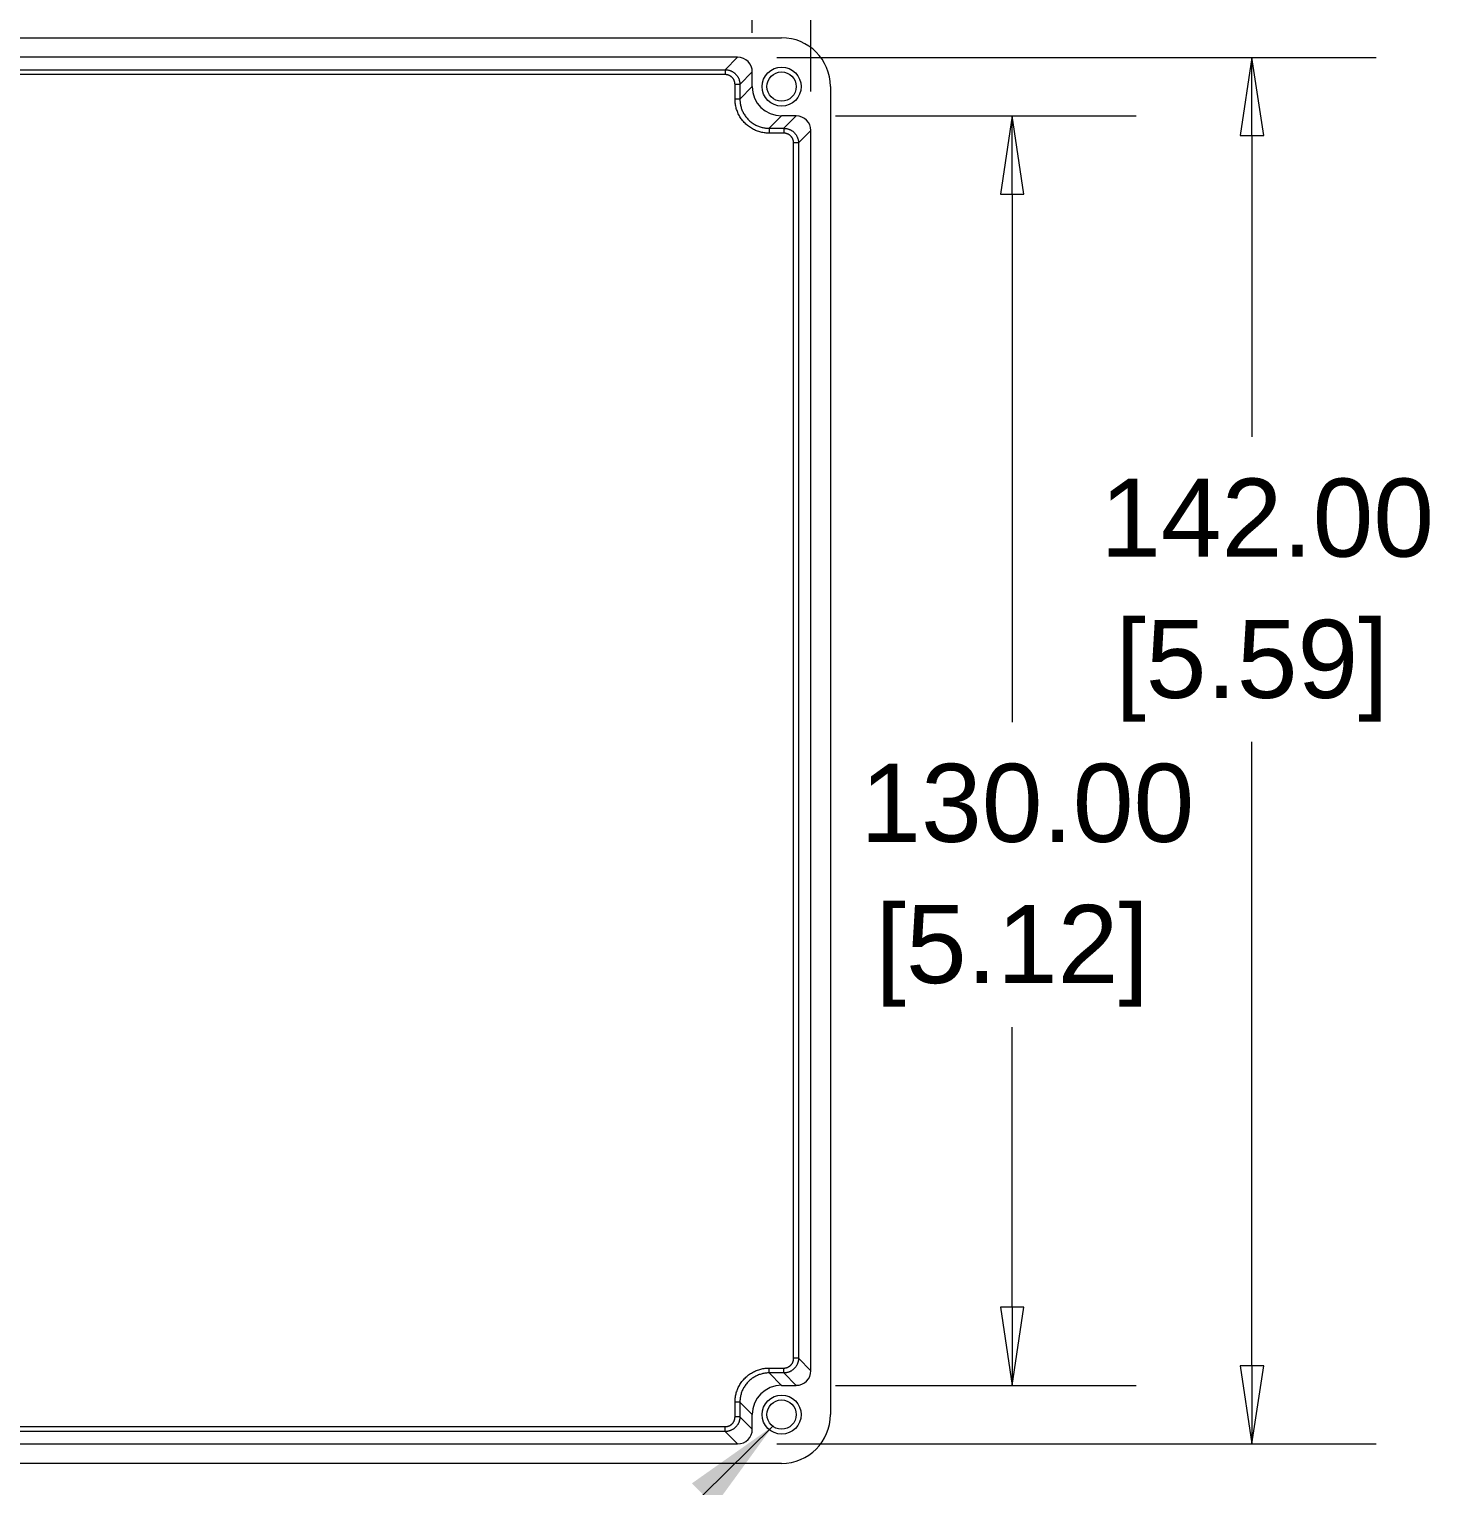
# Model space of a CAD drawing. Header units: millimetres. Extents: x 14 to 1104, y 14 to 850.
# Drawn here: x 248.7 to 392.1, y 110.3 to 259.5 of the extents above; entities that cross this region are included whole.
import ezdxf

# ---------------------------------------------------------------- set-up
doc = ezdxf.new("R2010")
doc.units = ezdxf.units.MM
doc.header["$LTSCALE"] = 4
doc.layers.get('0').update_dxf_attribs({"lineweight": 25})
for name, color, linetype, lineweight in [('Dimension (ANSI)', 7, 'Continuous', 9), ('Symbol (ANSI)', 7, 'Continuous', 9), ('Visible (ANSI)', 7, 'Continuous', 9), ('Visible Narrow (ANSI)', 7, 'Continuous', 9)]:
    doc.layers.add(name, color=color, linetype=linetype, lineweight=lineweight)
doc.styles.add('Note Text (ANSI)', font='arial.ttf')
doc.dimstyles.new('Default - mm (ANSI)', dxfattribs={"dimscale": 4, "dimtxt": 2, "dimasz": 2, "dimexe": 3.175, "dimexo": 1, "dimgap": 0.8, "dimtad": 0, "dimtih": 1, "dimtoh": 1, "dimrnd": 1e-08, "dimzin": 4, "dimdsep": 46, "dimtxsty": 'Note Text (ANSI)', "dimblk": 'Filled-1', "dimcen": 0.09, "dimdle": 10, "dimclrd": 256, "dimclre": 256, "dimclrt": 256, "dimadec": 1, "dimazin": 0, "dimtfac": 1.524, "dimtofl": 0, "dimtmove": 0, "dimatfit": 3, "dimfxl": 1, "dimtolj": 1, "dimtzin": 0, "dimlwd": -1, "dimlwe": -1, "dimarcsym": 0})
doc.dimstyles.new('Default - mm (ANSI)$7', dxfattribs={"dimscale": 4, "dimtxt": 2, "dimasz": 2.5, "dimexe": 3.175, "dimexo": 1, "dimgap": 0.8, "dimtad": 0, "dimtih": 1, "dimtoh": 1, "dimrnd": 1e-08, "dimzin": 4, "dimdsep": 46, "dimtxsty": 'Note Text (ANSI)', "dimblk": 'Filled-1', "dimcen": 0.09, "dimdle": 10, "dimclrd": 256, "dimclre": 256, "dimclrt": 256, "dimadec": 1, "dimazin": 0, "dimtfac": 1.524, "dimtofl": 0, "dimtmove": 0, "dimatfit": 3, "dimfxl": 1, "dimtolj": 1, "dimtzin": 0, "dimlwd": -1, "dimlwe": -1, "dimarcsym": 0})

# ---------------------------------------------------------------- blocks, each defined once
blk = doc.blocks.new('Filled-1')
at = {"color": 0}
for p, q in [((0, 0), (-1, 0.15)), ((-1, 0.15), (-1, -0.15)), ((-1, 0), (0, 0)), ((-1, -0.15), (0, 0))]:
    blk.add_line(p, q, dxfattribs=at)
at = {"color": 0, "flags": 128}
blk.add_lwpolyline([(-1, -0.15), (0, 0), (-1, 0.15), (-1, -0.15)], dxfattribs=at)
at = {"color": 0}
blk.add_solid([(-1, -0.15), (0, 0), (-1, 0.15), (-1, -0.15)], dxfattribs=at)
blk = doc.blocks.new('*D20')
at = {"layer": 'Defpoints', "color": 0, "transparency": 16777216}
for p in [(322.76, 274.41), (116.76, 255.13), (322.76, 255.13)]:
    blk.add_point(p, dxfattribs=at)
at = {"layer": 'Dimension (ANSI)', "transparency": 16777216}
for p, q in [((116.76, 259.13), (116.76, 287.11)), ((322.76, 259.13), (322.76, 287.11)), ((124.76, 274.41), (219.66, 274.41)), ((314.76, 274.41), (262.82, 274.41))]:
    blk.add_line(p, q, dxfattribs=at)
at = {"layer": 'Dimension (ANSI)', "transparency": 16777216, "xscale": 8, "yscale": 8, "zscale": 8, "rotation": 180}
blk.add_blockref('Filled-1', (116.76, 274.41), dxfattribs=at)
at = {"layer": 'Dimension (ANSI)', "transparency": 16777216, "xscale": 8, "yscale": 8, "zscale": 8}
blk.add_blockref('Filled-1', (322.76, 274.41), dxfattribs=at)
at = {"layer": 'Dimension (ANSI)', "transparency": 16777216, "char_height": 8, "attachment_point": 5, "style": 'Note Text (ANSI)'}
for s, insert in [('\\A1; 206.00', (241.24, 281.69)), ('\\A1;[8.11]', (241.24, 266.08))]:
    blk.add_mtext(s, dxfattribs=dict(at, insert=insert))
blk = doc.blocks.new('*D21')
at = {"layer": 'Defpoints', "color": 0, "transparency": 16777216}
for p in [(327.26, 250.63), (327.26, 120.63), (349.36, 120.63)]:
    blk.add_point(p, dxfattribs=at)
at = {"layer": 'Dimension (ANSI)', "transparency": 16777216}
for p, q in [((331.26, 250.63), (362.06, 250.63)), ((349.36, 242.63), (349.36, 188.56)), ((349.36, 128.63), (349.36, 157.33)), ((331.26, 120.63), (362.06, 120.63))]:
    blk.add_line(p, q, dxfattribs=at)
at = {"layer": 'Dimension (ANSI)', "transparency": 16777216, "xscale": 8, "yscale": 8, "zscale": 8}
for p, rotation in [((349.36, 250.63), 90), ((349.36, 120.63), 270)]:
    blk.add_blockref('Filled-1', p, dxfattribs=dict(at, rotation=rotation))
at = {"layer": 'Dimension (ANSI)', "transparency": 16777216, "char_height": 8, "attachment_point": 5, "style": 'Note Text (ANSI)'}
for s, insert in [('\\A1; 130.00', (349.36, 180.23)), ('\\A1;[5.12]', (349.36, 164.62))]:
    blk.add_mtext(s, dxfattribs=dict(at, insert=insert))
blk = doc.blocks.new('*D22')
at = {"layer": 'Defpoints', "color": 0, "transparency": 16777216}
for p in [(321.26, 256.63), (321.26, 114.63), (373.91, 114.63)]:
    blk.add_point(p, dxfattribs=at)
at = {"layer": 'Dimension (ANSI)', "transparency": 16777216}
for p, q in [((325.26, 256.63), (386.61, 256.63)), ((373.91, 248.63), (373.91, 217.76)), ((373.91, 122.63), (373.91, 186.54)), ((325.26, 114.63), (386.61, 114.63))]:
    blk.add_line(p, q, dxfattribs=at)
at = {"layer": 'Dimension (ANSI)', "transparency": 16777216, "xscale": 8, "yscale": 8, "zscale": 8}
for p, rotation in [((373.91, 256.63), 90), ((373.91, 114.63), 270)]:
    blk.add_blockref('Filled-1', p, dxfattribs=dict(at, rotation=rotation))
at = {"layer": 'Dimension (ANSI)', "transparency": 16777216, "char_height": 8, "attachment_point": 5, "style": 'Note Text (ANSI)'}
for s, insert in [('\\A1; 142.00', (373.91, 209.44)), ('\\A1;[5.59]', (373.91, 193.82))]:
    blk.add_mtext(s, dxfattribs=dict(at, insert=insert))
blk = doc.blocks.new('*D23')
at = {"layer": 'Defpoints', "color": 0, "transparency": 16777216}
for p in [(328.76, 293.34), (110.76, 249.13), (328.76, 249.13)]:
    blk.add_point(p, dxfattribs=at)
at = {"layer": 'Dimension (ANSI)', "transparency": 16777216}
for p, q in [((110.76, 253.13), (110.76, 306.04)), ((328.76, 253.13), (328.76, 306.04)), ((118.76, 293.34), (181.79, 293.34)), ((320.76, 293.34), (224.95, 293.34))]:
    blk.add_line(p, q, dxfattribs=at)
at = {"layer": 'Dimension (ANSI)', "transparency": 16777216, "xscale": 8, "yscale": 8, "zscale": 8, "rotation": 180}
blk.add_blockref('Filled-1', (110.76, 293.34), dxfattribs=at)
at = {"layer": 'Dimension (ANSI)', "transparency": 16777216, "xscale": 8, "yscale": 8, "zscale": 8}
blk.add_blockref('Filled-1', (328.76, 293.34), dxfattribs=at)
at = {"layer": 'Dimension (ANSI)', "transparency": 16777216, "char_height": 8, "attachment_point": 5, "style": 'Note Text (ANSI)'}
for s, insert in [('\\A1; 218.00', (203.37, 300.63)), ('\\A1;[8.58]', (203.37, 285.02))]:
    blk.add_mtext(s, dxfattribs=dict(at, insert=insert))

msp = doc.modelspace()

# ---------------------------------------------------------------- linework, layer by layer
at = {"layer": 'Visible (ANSI)'}
for p, q in [((113.759, 258.634), (325.762, 258.634)), ((321.261, 256.634), (224.26, 256.634)), ((322.76, 253.633), (322.76, 255.135)), ((330.76, 253.636), (330.76, 117.632)), ((327.261, 250.634), (325.759, 250.634)), ((328.76, 122.134), (328.76, 249.135)), ((325.759, 120.634), (327.261, 120.634)), ((322.76, 116.134), (322.76, 117.635)), ((224.26, 114.634), (321.261, 114.634)), ((325.762, 112.634), (113.759, 112.634))]:
    msp.add_line(p, q, dxfattribs=at)
for centre, radius in [((325.76, 253.634), 2), ((325.76, 253.634), 1.5), ((325.76, 117.634), 2), ((325.76, 117.634), 1.5)]:
    msp.add_circle(centre, radius, dxfattribs=at)
for centre, major_axis, start_param, end_param in [((325.759, 253.632), (3.538, 3.538), 5.4981298, 7.0682409), ((321.26, 255.134), (-1.061, -1.061), 2.3565371, 3.9266482), ((325.761, 253.635), (2.123, 2.123), 2.3565371, 3.9266482), ((327.26, 249.134), (-1.061, -1.061), 2.3565371, 3.9266482), ((327.26, 122.135), (1.061, -1.061), 5.4981298, 7.0682409), ((325.761, 117.633), (-2.123, 2.123), 5.4981298, 7.0682409), ((325.759, 117.636), (-3.538, 3.538), 2.3565371, 3.9266482), ((321.26, 116.135), (1.061, -1.061), 5.4981298, 7.0682409)]:
    msp.add_ellipse(centre, major_axis=major_axis, ratio=0.999315, start_param=start_param, end_param=end_param, dxfattribs=at)
at = {"layer": 'Visible Narrow (ANSI)'}
for p, q in [((319.991, 255.364), (321.261, 256.634)), ((225.53, 255.364), (319.991, 255.364)), ((319.991, 255.364), (319.991, 254.864)), ((322.76, 255.135), (321.49, 253.864)), ((319.991, 254.864), (225.53, 254.864)), ((320.99, 252.363), (320.99, 253.864)), ((321.49, 253.864), (320.99, 253.864)), ((321.49, 253.864), (321.49, 252.363)), ((321.49, 252.363), (322.76, 253.633)), ((321.49, 252.363), (320.99, 252.363)), ((325.759, 250.634), (324.489, 249.364)), ((325.991, 249.364), (327.261, 250.634)), ((324.489, 249.364), (325.991, 249.364)), ((324.489, 249.364), (324.489, 248.864)), ((325.991, 249.364), (325.991, 248.864)), ((328.76, 249.135), (327.49, 247.864)), ((325.991, 248.864), (324.489, 248.864)), ((326.99, 123.404), (326.99, 247.864)), ((327.49, 247.864), (326.99, 247.864)), ((327.49, 247.864), (327.49, 123.404)), ((324.489, 122.404), (325.991, 122.404)), ((324.489, 121.904), (324.489, 122.404)), ((325.991, 121.904), (325.991, 122.404)), ((327.49, 123.404), (326.99, 123.404)), ((327.49, 123.404), (328.76, 122.134)), ((325.991, 121.904), (324.489, 121.904)), ((324.489, 121.904), (325.759, 120.634)), ((327.261, 120.634), (325.991, 121.904)), ((320.99, 117.404), (320.99, 118.906)), ((321.49, 118.906), (320.99, 118.906)), ((322.76, 117.635), (321.49, 118.906)), ((321.49, 118.906), (321.49, 117.404)), ((225.53, 116.404), (319.991, 116.404)), ((319.991, 115.904), (319.991, 116.404)), ((321.49, 117.404), (320.99, 117.404)), ((321.49, 117.404), (322.76, 116.134)), ((319.991, 115.904), (225.53, 115.904)), ((321.261, 114.634), (319.991, 115.904))]:
    msp.add_line(p, q, dxfattribs=at)
for points in [[(319.991, 255.364), (320.869, 255.364), (321.49, 254.743), (321.49, 253.864)], [(320.99, 253.864), (320.99, 254.45), (320.576, 254.864), (319.991, 254.864)], [(324.489, 248.864), (322.439, 248.864), (320.99, 250.313), (320.99, 252.363)], [(321.49, 252.363), (321.49, 250.606), (322.732, 249.364), (324.489, 249.364)], [(325.991, 249.364), (326.869, 249.364), (327.49, 248.743), (327.49, 247.864)], [(326.99, 247.864), (326.99, 248.45), (326.576, 248.864), (325.991, 248.864)], [(320.99, 118.906), (320.99, 120.955), (322.439, 122.404), (324.489, 122.404)], [(325.991, 122.404), (326.576, 122.404), (326.99, 122.818), (326.99, 123.404)], [(327.49, 123.404), (327.49, 122.526), (326.869, 121.905), (325.991, 121.904)], [(324.489, 121.904), (322.732, 121.905), (321.49, 120.663), (321.49, 118.906)], [(319.991, 116.404), (320.576, 116.404), (320.99, 116.818), (320.99, 117.404)], [(321.49, 117.404), (321.49, 116.526), (320.869, 115.905), (319.991, 115.904)]]:
    msp.add_rational_spline(points, [1, 0.804899337344, 0.804899337344, 1], degree=3, dxfattribs=at)

# ---------------------------------------------------------------- dimensions: what is measured, and where the dimension line sits
at = {"layer": 'Dimension (ANSI)'}
for base, p1, p2, angle, text, override, picture, middle in [((328.76, 293.345), (110.76, 249.135), (328.76, 249.135), 180, ' <>\\X[8.58]', {"dimgap": 0.8, "dimtih": 0, "dimtoh": 0, "dimdec": 2, "dimpost": '\\X', "dimtol": 0, "dimlim": 0, "dimtp": 0, "dimtm": 0, "dimtdec": 2, "dimatfit": 1}, '*D23', (203.37, 293.345)), ((322.76, 274.408), (116.76, 255.135), (322.76, 255.135), 180, ' <>\\X[8.11]', {"dimgap": 0.8, "dimtih": 0, "dimtoh": 0, "dimdec": 2, "dimpost": '\\X', "dimtol": 0, "dimlim": 0, "dimtp": 0, "dimtm": 0, "dimtdec": 2, "dimatfit": 1}, '*D20', (241.24, 274.408)), ((373.914, 114.634), (321.261, 256.634), (321.261, 114.634), 90, ' <>\\X[5.59]', {"dimgap": 0.8, "dimdec": 2, "dimpost": '\\X', "dimtol": 0, "dimlim": 0, "dimtp": 0, "dimtm": 0, "dimtdec": 2, "dimatfit": 1}, '*D22', (373.914, 202.151)), ((349.363, 120.634), (327.261, 250.634), (327.261, 120.634), 90, ' <>\\X[5.12]', {"dimgap": 0.8, "dimdec": 2, "dimpost": '\\X', "dimtol": 0, "dimlim": 0, "dimtp": 0, "dimtm": 0, "dimtdec": 2, "dimatfit": 1}, '*D21', (349.363, 172.943))]:
    dim = msp.add_linear_dim(base=base, p1=p1, p2=p2, angle=angle, text=text, dimstyle='Default - mm (ANSI)', override=override, dxfattribs=at)
    dim.commit()
    dim.dimension.update_dxf_attribs({"geometry": picture, "text_midpoint": middle, "dimtype": 160})

# ---------------------------------------------------------------- leaders
at = {"layer": 'Symbol (ANSI)', "annotation_type": 0, "has_hookline": 1, "hookline_direction": 1, "text_width": 54.476}
msp.add_leader([(324.85, 116.442), (310.396, 102.192), (307.896, 102.192)], dimstyle='Default - mm (ANSI)$7', override={"dimtad": 0}, dxfattribs=at)

doc.saveas('drawing.dxf')
